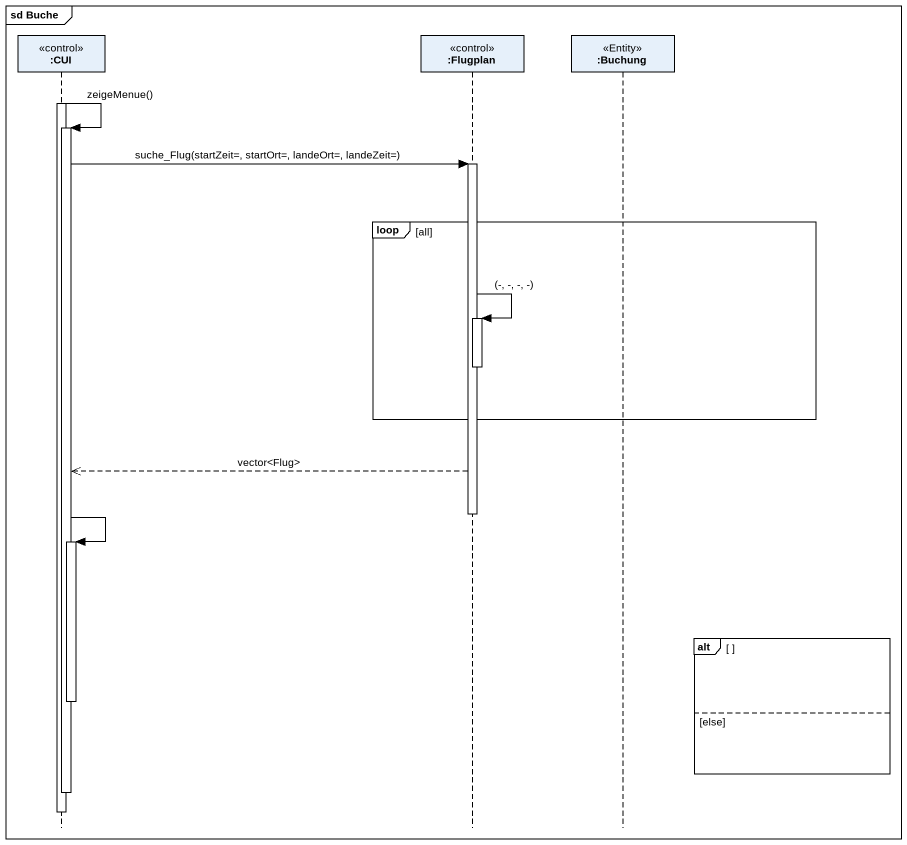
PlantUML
@startuml
mainframe sd Buche
hide footbox
participant ":CUI" as CUI <<control>>
participant ":Flugplan" as Flugplan <<control>>
participant ":Buchung" as Buchung <<Entity>>

activate CUI
CUI -> CUI : zeigeMenue()
activate CUI
CUI -> Flugplan : suche_Flug(startZeit=, startOrt=, landeOrt=, landeZeit=)
activate Flugplan
loop all
  Flugplan -> Flugplan : (-, -, -, -)
  activate Flugplan
  deactivate Flugplan
end
Flugplan -->> CUI : vector<Flug>
deactivate Flugplan
CUI -> CUI
activate CUI
alt
  deactivate CUI
else else
end
deactivate CUI
deactivate CUI
@enduml
